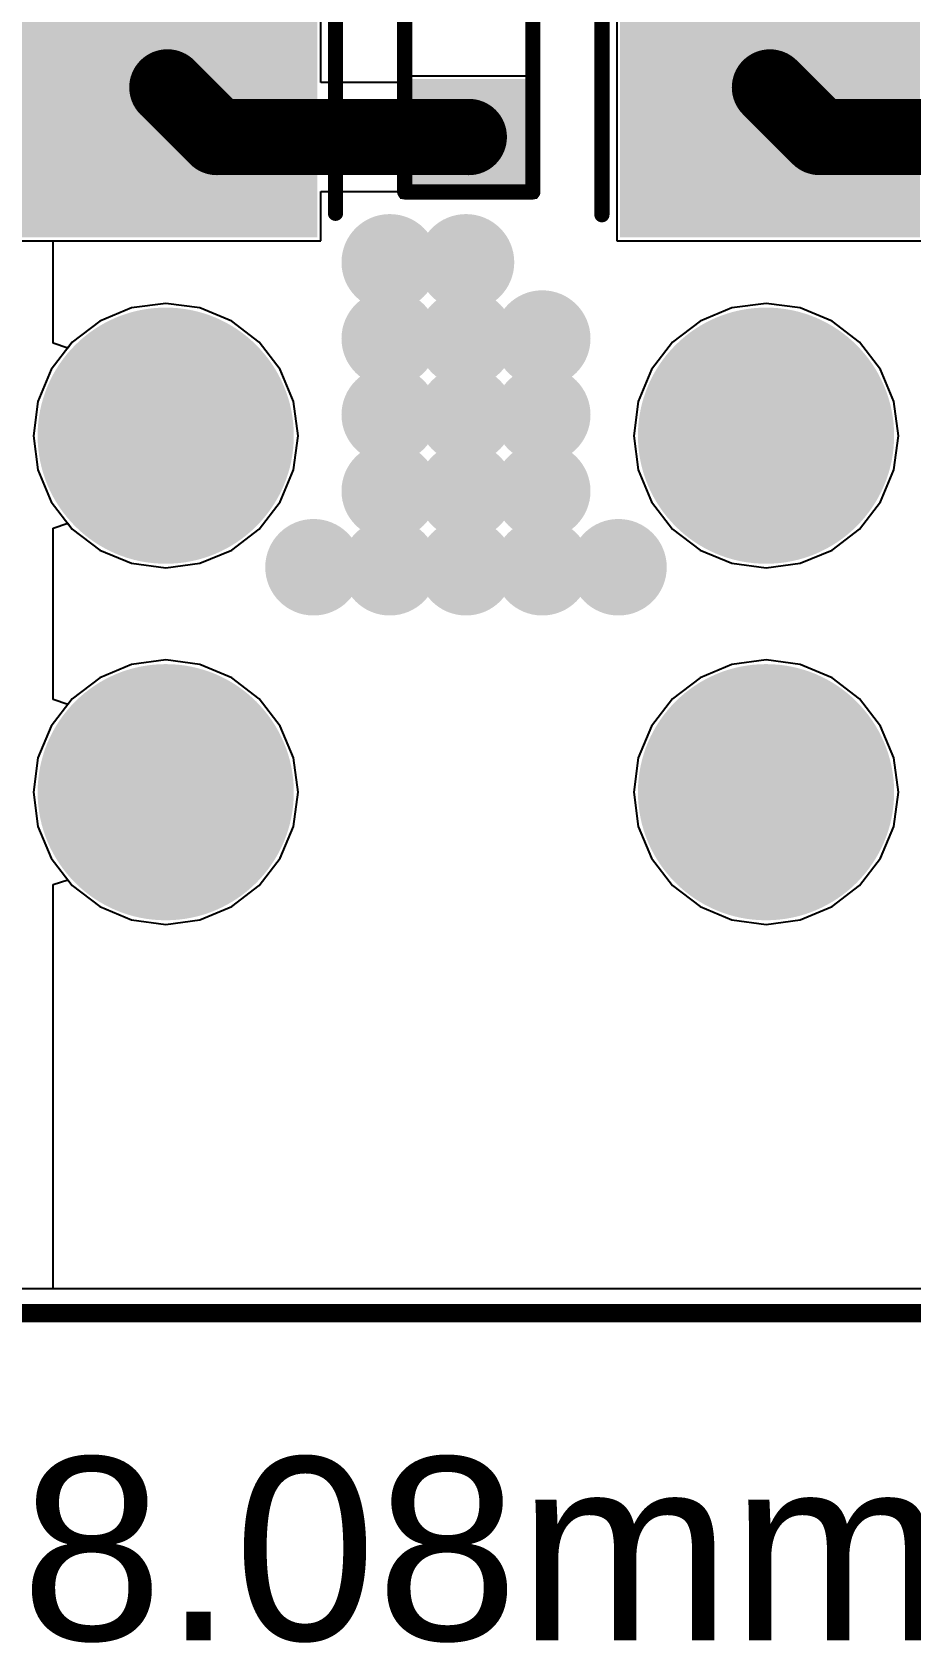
# Model space of a CAD drawing. Header units: millimetres. Extents: x -3 to 5381, y -54 to 5355.
# Drawn here: x 15.21 to 22.53, y -54.15 to -40.73 of the extents above; entities that cross this region are included whole.
import ezdxf

# ---------------------------------------------------------------- set-up
doc = ezdxf.new("R2010")
doc.units = ezdxf.units.MM
for name, color, linetype in [('BottomLayer', 5, 'Continuous'), ('BottomSolder', 6, 'Continuous'), ('Mechanical1', 6, 'Continuous'), ('Mechanical2', 216, 'Continuous'), ('MultiLayer', 9, 'Continuous'), ('PadHoleLayer', 156, 'Continuous'), ('TopLayer', 1, 'Continuous'), ('TopOverlay', 2, 'Continuous'), ('TopPaste', 8, 'Continuous'), ('TopSolder', 216, 'Continuous'), ('ViaHoleLayer', 16, 'Continuous')]:
    doc.layers.add(name, color=color, linetype=linetype)
doc.styles.add('Arial', font='arial.ttf', dxfattribs={"height": 0.2})

# ---------------------------------------------------------------- blocks, each defined once
blk = doc.blocks.new('R___0603_18')
at = {"layer": 'TopLayer'}
for points in [[(-0.381, 0.4445), (-0.381, -0.4445), (-1.143, -0.4445), (-1.143, 0.4445)], [(1.143, 0.4445), (1.143, -0.4445), (0.381, -0.4445), (0.381, 0.4445)]]:
    blk.add_hatch(color=1, dxfattribs=at).paths.add_polyline_path(points)
at = {"layer": 'TopPaste'}
for points in [[(-0.381, 0.4445), (-0.381, -0.4445), (-1.143, -0.4445), (-1.143, 0.4445)], [(1.143, 0.4445), (1.143, -0.4445), (0.381, -0.4445), (0.381, 0.4445)]]:
    blk.add_hatch(color=8, dxfattribs=at).paths.add_polyline_path(points)
at = {"layer": 'TopSolder'}
for points in [[(-0.2794, 0.5461), (-0.2794, -0.5461), (-1.2446, -0.5461), (-1.2446, 0.5461)], [(1.2446, 0.5461), (1.2446, -0.5461), (0.2794, -0.5461), (0.2794, 0.5461)]]:
    blk.add_hatch(color=216, dxfattribs=at).paths.add_polyline_path(points)
at = {"layer": 'TopOverlay', "const_width": 0.127}
for points in [[(-1.2192, 0.5334), (-1.2192, -0.5334)], [(-1.2192, 0.5334), (1.2192, 0.5334)], [(1.2192, 0.5334), (1.2192, -0.5334)], [(-1.2192, -0.5334), (1.2192, -0.5334)]]:
    blk.add_lwpolyline(points, dxfattribs=at)
at = {"layer": 'TopOverlay', "const_width": 0.0635}
for points in [[(-1.25095, 0.5334, 1), (-1.18745, 0.5334, 1)], [(-1.25095, 0.5334, 1), (-1.18745, 0.5334, 1)], [(1.18745, 0.5334, 1), (1.25095, 0.5334, 1)], [(1.18745, 0.5334, 1), (1.25095, 0.5334, 1)], [(-1.25095, -0.5334, 1), (-1.18745, -0.5334, 1)], [(-1.25095, -0.5334, 1), (-1.18745, -0.5334, 1)], [(1.18745, -0.5334, 1), (1.25095, -0.5334, 1)], [(1.18745, -0.5334, 1), (1.25095, -0.5334, 1)]]:
    blk.add_lwpolyline(points, format="xyb", close=True, dxfattribs=at)
blk = doc.blocks.new('JNJ_LTJH0102W60_9X26MIL_5500_6500K_44')
at = {"layer": 'TopLayer'}
for points in [[(-0.575, 1.15), (0.575, 1.15), (0.575, -1.15), (-0.575, -1.15)], [(1.15, 1.15), (3.15, 1.15), (3.15, -1.15), (1.15, -1.15)]]:
    blk.add_hatch(color=1, dxfattribs=at).paths.add_polyline_path(points)
at = {"layer": 'TopOverlay'}
blk.add_hatch(color=2, dxfattribs=at).paths.add_polyline_path([(-1.27, -1.422), (-0.686, -1.422), (-0.686, 1.448), (-1.27, 1.448)])
at = {"layer": 'TopPaste'}
for points in [[(-0.575, 1.15), (0.575, 1.15), (0.575, -1.15), (-0.575, -1.15)], [(1.15, 1.15), (3.15, 1.15), (3.15, -1.15), (1.15, -1.15)]]:
    blk.add_hatch(color=8, dxfattribs=at).paths.add_polyline_path(points)
at = {"layer": 'TopSolder'}
for points in [[(-0.675, 1.25), (0.675, 1.25), (0.675, -1.25), (-0.675, -1.25)], [(1.05, 1.25), (3.25, 1.25), (3.25, -1.25), (1.05, -1.25)]]:
    blk.add_hatch(color=216, dxfattribs=at).paths.add_polyline_path(points)
at = {"layer": 'TopOverlay', "const_width": 0.127}
for points in [[(3.048, 1.4), (-0.749, 1.4)], [(3.061, -1.4), (-0.749, -1.4)]]:
    blk.add_lwpolyline(points, dxfattribs=at)
at = {"layer": 'TopOverlay', "const_width": 0.0635}
for points in [[(-0.781, 1.4, 1), (-0.717, 1.4, 1)], [(3.016, 1.4, 1), (3.08, 1.4, 1)], [(-0.781, -1.4, 1), (-0.718, -1.4, 1)], [(3.029, -1.4, 1), (3.092, -1.4, 1)]]:
    blk.add_lwpolyline(points, format="xyb", close=True, dxfattribs=at)
blk = doc.blocks.new('JNJ_LTJH0102W60_9X26MIL_5500_6500K_45')
at = {"layer": 'TopLayer'}
for points in [[(-0.575, 1.15), (0.575, 1.15), (0.575, -1.15), (-0.575, -1.15)], [(1.15, 1.15), (3.15, 1.15), (3.15, -1.15), (1.15, -1.15)]]:
    blk.add_hatch(color=1, dxfattribs=at).paths.add_polyline_path(points)
at = {"layer": 'TopOverlay'}
blk.add_hatch(color=2, dxfattribs=at).paths.add_polyline_path([(-1.27, -1.422), (-0.686, -1.422), (-0.686, 1.448), (-1.27, 1.448)])
at = {"layer": 'TopPaste'}
for points in [[(-0.575, 1.15), (0.575, 1.15), (0.575, -1.15), (-0.575, -1.15)], [(1.15, 1.15), (3.15, 1.15), (3.15, -1.15), (1.15, -1.15)]]:
    blk.add_hatch(color=8, dxfattribs=at).paths.add_polyline_path(points)
at = {"layer": 'TopSolder'}
for points in [[(-0.675, 1.25), (0.675, 1.25), (0.675, -1.25), (-0.675, -1.25)], [(1.05, 1.25), (3.25, 1.25), (3.25, -1.25), (1.05, -1.25)]]:
    blk.add_hatch(color=216, dxfattribs=at).paths.add_polyline_path(points)
at = {"layer": 'TopOverlay', "const_width": 0.127}
for points in [[(3.048, 1.4), (-0.749, 1.4)], [(3.061, -1.4), (-0.749, -1.4)]]:
    blk.add_lwpolyline(points, dxfattribs=at)
at = {"layer": 'TopOverlay', "const_width": 0.0635}
for points in [[(-0.781, 1.4, 1), (-0.717, 1.4, 1)], [(3.016, 1.4, 1), (3.08, 1.4, 1)], [(-0.781, -1.4, 1), (-0.718, -1.4, 1)], [(3.029, -1.4, 1), (3.092, -1.4, 1)]]:
    blk.add_lwpolyline(points, format="xyb", close=True, dxfattribs=at)

msp = doc.modelspace()

# ---------------------------------------------------------------- hatches: boundary and pattern name
at = {"layer": 'BottomLayer'}
h = msp.add_hatch(color=5, dxfattribs=at)
edge = h.paths.add_edge_path()
edge.add_arc((18.189, -42.649), 0.3, 0, 360)
h = msp.add_hatch(color=5, dxfattribs=at)
edge = h.paths.add_edge_path()
edge.add_arc((18.824, -42.649), 0.3, 0, 360)
h = msp.add_hatch(color=5, dxfattribs=at)
edge = h.paths.add_edge_path()
edge.add_arc((18.189, -43.284), 0.3, 0, 360)
h = msp.add_hatch(color=5, dxfattribs=at)
edge = h.paths.add_edge_path()
edge.add_arc((18.824, -43.284), 0.3, 0, 360)
h = msp.add_hatch(color=5, dxfattribs=at)
edge = h.paths.add_edge_path()
edge.add_arc((19.459, -43.284), 0.3, 0, 360)
h = msp.add_hatch(color=5, dxfattribs=at)
edge = h.paths.add_edge_path()
edge.add_arc((16.323, -44.093), 0.965, 0, 360)
h = msp.add_hatch(color=5, dxfattribs=at)
edge = h.paths.add_edge_path()
edge.add_arc((21.323, -44.093), 0.965, 0, 360)
h = msp.add_hatch(color=5, dxfattribs=at)
edge = h.paths.add_edge_path()
edge.add_arc((18.189, -43.919), 0.3, 0, 360)
h = msp.add_hatch(color=5, dxfattribs=at)
edge = h.paths.add_edge_path()
edge.add_arc((18.824, -43.919), 0.3, 0, 360)
h = msp.add_hatch(color=5, dxfattribs=at)
edge = h.paths.add_edge_path()
edge.add_arc((19.459, -43.919), 0.3, 0, 360)
h = msp.add_hatch(color=5, dxfattribs=at)
edge = h.paths.add_edge_path()
edge.add_arc((18.189, -44.554), 0.3, 0, 360)
h = msp.add_hatch(color=5, dxfattribs=at)
edge = h.paths.add_edge_path()
edge.add_arc((18.824, -44.554), 0.3, 0, 360)
h = msp.add_hatch(color=5, dxfattribs=at)
edge = h.paths.add_edge_path()
edge.add_arc((19.459, -44.554), 0.3, 0, 360)
h = msp.add_hatch(color=5, dxfattribs=at)
edge = h.paths.add_edge_path()
edge.add_arc((17.554, -45.189), 0.3, 0, 360)
h = msp.add_hatch(color=5, dxfattribs=at)
edge = h.paths.add_edge_path()
edge.add_arc((18.189, -45.189), 0.3, 0, 360)
h = msp.add_hatch(color=5, dxfattribs=at)
edge = h.paths.add_edge_path()
edge.add_arc((18.824, -45.189), 0.3, 0, 360)
h = msp.add_hatch(color=5, dxfattribs=at)
edge = h.paths.add_edge_path()
edge.add_arc((19.459, -45.189), 0.3, 0, 360)
h = msp.add_hatch(color=5, dxfattribs=at)
edge = h.paths.add_edge_path()
edge.add_arc((20.094, -45.189), 0.3, 0, 360)
h = msp.add_hatch(color=5, dxfattribs=at)
edge = h.paths.add_edge_path()
edge.add_arc((16.323, -47.063), 0.965, 0, 360)
h = msp.add_hatch(color=5, dxfattribs=at)
edge = h.paths.add_edge_path()
edge.add_arc((21.323, -47.063), 0.965, 0, 360)
at = {"layer": 'BottomSolder'}
h = msp.add_hatch(color=6, dxfattribs=at)
edge = h.paths.add_edge_path()
edge.add_arc((18.189, -42.649), 0.402, 0, 360)
h = msp.add_hatch(color=6, dxfattribs=at)
edge = h.paths.add_edge_path()
edge.add_arc((18.824, -42.649), 0.402, 0, 360)
h = msp.add_hatch(color=6, dxfattribs=at)
edge = h.paths.add_edge_path()
edge.add_arc((18.189, -43.284), 0.402, 0, 360)
h = msp.add_hatch(color=6, dxfattribs=at)
edge = h.paths.add_edge_path()
edge.add_arc((18.824, -43.284), 0.402, 0, 360)
h = msp.add_hatch(color=6, dxfattribs=at)
edge = h.paths.add_edge_path()
edge.add_arc((19.459, -43.284), 0.402, 0, 360)
h = msp.add_hatch(color=6, dxfattribs=at)
edge = h.paths.add_edge_path()
edge.add_arc((16.323, -44.093), 1.067, 0, 360)
h = msp.add_hatch(color=6, dxfattribs=at)
edge = h.paths.add_edge_path()
edge.add_arc((21.323, -44.093), 1.067, 0, 360)
h = msp.add_hatch(color=6, dxfattribs=at)
edge = h.paths.add_edge_path()
edge.add_arc((18.189, -43.919), 0.402, 0, 360)
h = msp.add_hatch(color=6, dxfattribs=at)
edge = h.paths.add_edge_path()
edge.add_arc((18.824, -43.919), 0.402, 0, 360)
h = msp.add_hatch(color=6, dxfattribs=at)
edge = h.paths.add_edge_path()
edge.add_arc((19.459, -43.919), 0.402, 0, 360)
h = msp.add_hatch(color=6, dxfattribs=at)
edge = h.paths.add_edge_path()
edge.add_arc((18.189, -44.554), 0.402, 0, 360)
h = msp.add_hatch(color=6, dxfattribs=at)
edge = h.paths.add_edge_path()
edge.add_arc((18.824, -44.554), 0.402, 0, 360)
h = msp.add_hatch(color=6, dxfattribs=at)
edge = h.paths.add_edge_path()
edge.add_arc((19.459, -44.554), 0.402, 0, 360)
h = msp.add_hatch(color=6, dxfattribs=at)
edge = h.paths.add_edge_path()
edge.add_arc((17.554, -45.189), 0.402, 0, 360)
h = msp.add_hatch(color=6, dxfattribs=at)
edge = h.paths.add_edge_path()
edge.add_arc((18.189, -45.189), 0.402, 0, 360)
h = msp.add_hatch(color=6, dxfattribs=at)
edge = h.paths.add_edge_path()
edge.add_arc((18.824, -45.189), 0.402, 0, 360)
h = msp.add_hatch(color=6, dxfattribs=at)
edge = h.paths.add_edge_path()
edge.add_arc((19.459, -45.189), 0.402, 0, 360)
h = msp.add_hatch(color=6, dxfattribs=at)
edge = h.paths.add_edge_path()
edge.add_arc((20.094, -45.189), 0.402, 0, 360)
h = msp.add_hatch(color=6, dxfattribs=at)
edge = h.paths.add_edge_path()
edge.add_arc((16.323, -47.063), 1.067, 0, 360)
h = msp.add_hatch(color=6, dxfattribs=at)
edge = h.paths.add_edge_path()
edge.add_arc((21.323, -47.063), 1.067, 0, 360)
at = {"layer": 'MultiLayer'}
h = msp.add_hatch(color=9, dxfattribs=at)
edge = h.paths.add_edge_path()
edge.add_arc((16.323, -44.093), 0.965, 0, 360)
h = msp.add_hatch(color=9, dxfattribs=at)
edge = h.paths.add_edge_path()
edge.add_arc((21.323, -44.093), 0.965, 0, 360)
h = msp.add_hatch(color=9, dxfattribs=at)
edge = h.paths.add_edge_path()
edge.add_arc((16.323, -47.063), 0.965, 0, 360)
h = msp.add_hatch(color=9, dxfattribs=at)
edge = h.paths.add_edge_path()
edge.add_arc((21.323, -47.063), 0.965, 0, 360)
at = {"layer": 'PadHoleLayer'}
h = msp.add_hatch(color=156, dxfattribs=at)
edge = h.paths.add_edge_path()
edge.add_arc((16.323, -44.093), 0.965, 0, 360)
h = msp.add_hatch(color=156, dxfattribs=at)
edge = h.paths.add_edge_path()
edge.add_arc((21.323, -44.093), 0.965, 0, 360)
h = msp.add_hatch(color=156, dxfattribs=at)
edge = h.paths.add_edge_path()
edge.add_arc((16.323, -47.063), 0.965, 0, 360)
h = msp.add_hatch(color=156, dxfattribs=at)
edge = h.paths.add_edge_path()
edge.add_arc((21.323, -47.063), 0.965, 0, 360)
at = {"layer": 'TopLayer'}
h = msp.add_hatch(color=1, dxfattribs=at)
edge = h.paths.add_edge_path()
edge.add_arc((18.189, -42.649), 0.3, 0, 360)
h = msp.add_hatch(color=1, dxfattribs=at)
edge = h.paths.add_edge_path()
edge.add_arc((18.824, -42.649), 0.3, 0, 360)
h = msp.add_hatch(color=1, dxfattribs=at)
edge = h.paths.add_edge_path()
edge.add_arc((18.189, -43.284), 0.3, 0, 360)
h = msp.add_hatch(color=1, dxfattribs=at)
edge = h.paths.add_edge_path()
edge.add_arc((18.824, -43.284), 0.3, 0, 360)
h = msp.add_hatch(color=1, dxfattribs=at)
edge = h.paths.add_edge_path()
edge.add_arc((19.459, -43.284), 0.3, 0, 360)
h = msp.add_hatch(color=1, dxfattribs=at)
edge = h.paths.add_edge_path()
edge.add_arc((16.323, -44.093), 0.965, 0, 360)
h = msp.add_hatch(color=1, dxfattribs=at)
edge = h.paths.add_edge_path()
edge.add_arc((21.323, -44.093), 0.965, 0, 360)
h = msp.add_hatch(color=1, dxfattribs=at)
edge = h.paths.add_edge_path()
edge.add_arc((18.189, -43.919), 0.3, 0, 360)
h = msp.add_hatch(color=1, dxfattribs=at)
edge = h.paths.add_edge_path()
edge.add_arc((18.824, -43.919), 0.3, 0, 360)
h = msp.add_hatch(color=1, dxfattribs=at)
edge = h.paths.add_edge_path()
edge.add_arc((19.459, -43.919), 0.3, 0, 360)
h = msp.add_hatch(color=1, dxfattribs=at)
edge = h.paths.add_edge_path()
edge.add_arc((18.189, -44.554), 0.3, 0, 360)
h = msp.add_hatch(color=1, dxfattribs=at)
edge = h.paths.add_edge_path()
edge.add_arc((18.824, -44.554), 0.3, 0, 360)
h = msp.add_hatch(color=1, dxfattribs=at)
edge = h.paths.add_edge_path()
edge.add_arc((19.459, -44.554), 0.3, 0, 360)
h = msp.add_hatch(color=1, dxfattribs=at)
edge = h.paths.add_edge_path()
edge.add_arc((17.554, -45.189), 0.3, 0, 360)
h = msp.add_hatch(color=1, dxfattribs=at)
edge = h.paths.add_edge_path()
edge.add_arc((18.189, -45.189), 0.3, 0, 360)
h = msp.add_hatch(color=1, dxfattribs=at)
edge = h.paths.add_edge_path()
edge.add_arc((18.824, -45.189), 0.3, 0, 360)
h = msp.add_hatch(color=1, dxfattribs=at)
edge = h.paths.add_edge_path()
edge.add_arc((19.459, -45.189), 0.3, 0, 360)
h = msp.add_hatch(color=1, dxfattribs=at)
edge = h.paths.add_edge_path()
edge.add_arc((20.094, -45.189), 0.3, 0, 360)
h = msp.add_hatch(color=1, dxfattribs=at)
edge = h.paths.add_edge_path()
edge.add_arc((16.323, -47.063), 0.965, 0, 360)
h = msp.add_hatch(color=1, dxfattribs=at)
edge = h.paths.add_edge_path()
edge.add_arc((21.323, -47.063), 0.965, 0, 360)
at = {"layer": 'TopSolder'}
h = msp.add_hatch(color=216, dxfattribs=at)
edge = h.paths.add_edge_path()
edge.add_arc((18.189, -42.649), 0.402, 0, 360)
h = msp.add_hatch(color=216, dxfattribs=at)
edge = h.paths.add_edge_path()
edge.add_arc((18.824, -42.649), 0.402, 0, 360)
h = msp.add_hatch(color=216, dxfattribs=at)
edge = h.paths.add_edge_path()
edge.add_arc((18.189, -43.284), 0.402, 0, 360)
h = msp.add_hatch(color=216, dxfattribs=at)
edge = h.paths.add_edge_path()
edge.add_arc((18.824, -43.284), 0.402, 0, 360)
h = msp.add_hatch(color=216, dxfattribs=at)
edge = h.paths.add_edge_path()
edge.add_arc((19.459, -43.284), 0.402, 0, 360)
h = msp.add_hatch(color=216, dxfattribs=at)
edge = h.paths.add_edge_path()
edge.add_arc((16.323, -44.093), 1.067, 0, 360)
h = msp.add_hatch(color=216, dxfattribs=at)
edge = h.paths.add_edge_path()
edge.add_arc((21.323, -44.093), 1.067, 0, 360)
h = msp.add_hatch(color=216, dxfattribs=at)
edge = h.paths.add_edge_path()
edge.add_arc((18.189, -43.919), 0.402, 0, 360)
h = msp.add_hatch(color=216, dxfattribs=at)
edge = h.paths.add_edge_path()
edge.add_arc((18.824, -43.919), 0.402, 0, 360)
h = msp.add_hatch(color=216, dxfattribs=at)
edge = h.paths.add_edge_path()
edge.add_arc((19.459, -43.919), 0.402, 0, 360)
h = msp.add_hatch(color=216, dxfattribs=at)
edge = h.paths.add_edge_path()
edge.add_arc((18.189, -44.554), 0.402, 0, 360)
h = msp.add_hatch(color=216, dxfattribs=at)
edge = h.paths.add_edge_path()
edge.add_arc((18.824, -44.554), 0.402, 0, 360)
h = msp.add_hatch(color=216, dxfattribs=at)
edge = h.paths.add_edge_path()
edge.add_arc((19.459, -44.554), 0.402, 0, 360)
h = msp.add_hatch(color=216, dxfattribs=at)
edge = h.paths.add_edge_path()
edge.add_arc((17.554, -45.189), 0.402, 0, 360)
h = msp.add_hatch(color=216, dxfattribs=at)
edge = h.paths.add_edge_path()
edge.add_arc((18.189, -45.189), 0.402, 0, 360)
h = msp.add_hatch(color=216, dxfattribs=at)
edge = h.paths.add_edge_path()
edge.add_arc((18.824, -45.189), 0.402, 0, 360)
h = msp.add_hatch(color=216, dxfattribs=at)
edge = h.paths.add_edge_path()
edge.add_arc((19.459, -45.189), 0.402, 0, 360)
h = msp.add_hatch(color=216, dxfattribs=at)
edge = h.paths.add_edge_path()
edge.add_arc((20.094, -45.189), 0.402, 0, 360)
h = msp.add_hatch(color=216, dxfattribs=at)
edge = h.paths.add_edge_path()
edge.add_arc((16.323, -47.063), 1.067, 0, 360)
h = msp.add_hatch(color=216, dxfattribs=at)
edge = h.paths.add_edge_path()
edge.add_arc((21.323, -47.063), 1.067, 0, 360)
at = {"layer": 'ViaHoleLayer'}
h = msp.add_hatch(color=16, dxfattribs=at)
edge = h.paths.add_edge_path()
edge.add_arc((18.189, -42.649), 0.15, 0, 360)
h = msp.add_hatch(color=16, dxfattribs=at)
edge = h.paths.add_edge_path()
edge.add_arc((18.824, -42.649), 0.15, 0, 360)
h = msp.add_hatch(color=16, dxfattribs=at)
edge = h.paths.add_edge_path()
edge.add_arc((18.189, -43.284), 0.15, 0, 360)
h = msp.add_hatch(color=16, dxfattribs=at)
edge = h.paths.add_edge_path()
edge.add_arc((18.824, -43.284), 0.15, 0, 360)
h = msp.add_hatch(color=16, dxfattribs=at)
edge = h.paths.add_edge_path()
edge.add_arc((19.459, -43.284), 0.15, 0, 360)
h = msp.add_hatch(color=16, dxfattribs=at)
edge = h.paths.add_edge_path()
edge.add_arc((18.189, -43.919), 0.15, 0, 360)
h = msp.add_hatch(color=16, dxfattribs=at)
edge = h.paths.add_edge_path()
edge.add_arc((18.824, -43.919), 0.15, 0, 360)
h = msp.add_hatch(color=16, dxfattribs=at)
edge = h.paths.add_edge_path()
edge.add_arc((19.459, -43.919), 0.15, 0, 360)
h = msp.add_hatch(color=16, dxfattribs=at)
edge = h.paths.add_edge_path()
edge.add_arc((18.189, -44.554), 0.15, 0, 360)
h = msp.add_hatch(color=16, dxfattribs=at)
edge = h.paths.add_edge_path()
edge.add_arc((18.824, -44.554), 0.15, 0, 360)
h = msp.add_hatch(color=16, dxfattribs=at)
edge = h.paths.add_edge_path()
edge.add_arc((19.459, -44.554), 0.15, 0, 360)
h = msp.add_hatch(color=16, dxfattribs=at)
edge = h.paths.add_edge_path()
edge.add_arc((17.554, -45.189), 0.15, 0, 360)
h = msp.add_hatch(color=16, dxfattribs=at)
edge = h.paths.add_edge_path()
edge.add_arc((18.189, -45.189), 0.15, 0, 360)
h = msp.add_hatch(color=16, dxfattribs=at)
edge = h.paths.add_edge_path()
edge.add_arc((18.824, -45.189), 0.15, 0, 360)
h = msp.add_hatch(color=16, dxfattribs=at)
edge = h.paths.add_edge_path()
edge.add_arc((19.459, -45.189), 0.15, 0, 360)
h = msp.add_hatch(color=16, dxfattribs=at)
edge = h.paths.add_edge_path()
edge.add_arc((20.094, -45.189), 0.15, 0, 360)

# ---------------------------------------------------------------- linework, layer by layer
at = {"layer": 'BottomLayer'}
for p, q in [((16.038, -43.029), (15.773, -43.139)), ((16.323, -42.991), (16.038, -43.029)), ((16.608, -43.029), (16.323, -42.991)), ((16.874, -43.139), (16.608, -43.029)), ((21.038, -43.029), (20.773, -43.139)), ((21.323, -42.991), (21.038, -43.029)), ((21.608, -43.029), (21.323, -42.991)), ((21.874, -43.139), (21.608, -43.029)), ((15.773, -43.139), (15.544, -43.314)), ((17.102, -43.314), (16.874, -43.139)), ((20.773, -43.139), (20.544, -43.314)), ((22.102, -43.314), (21.874, -43.139)), ((15.544, -43.314), (15.369, -43.542)), ((17.277, -43.542), (17.102, -43.314)), ((20.544, -43.314), (20.369, -43.542)), ((22.277, -43.542), (22.102, -43.314)), ((15.369, -43.542), (15.259, -43.808)), ((17.387, -43.808), (17.277, -43.542)), ((20.369, -43.542), (20.259, -43.808)), ((22.387, -43.808), (22.277, -43.542)), ((15.259, -43.808), (15.222, -44.093)), ((17.425, -44.093), (17.387, -43.808)), ((20.259, -43.808), (20.222, -44.093)), ((22.425, -44.093), (22.387, -43.808)), ((15.222, -44.093), (15.259, -44.378)), ((17.387, -44.378), (17.425, -44.093)), ((20.222, -44.093), (20.259, -44.378)), ((22.387, -44.378), (22.425, -44.093)), ((15.259, -44.378), (15.369, -44.643)), ((17.277, -44.643), (17.387, -44.378)), ((20.259, -44.378), (20.369, -44.643)), ((22.277, -44.643), (22.387, -44.378)), ((15.369, -44.643), (15.544, -44.871)), ((17.102, -44.871), (17.277, -44.643)), ((20.369, -44.643), (20.544, -44.871)), ((22.102, -44.871), (22.277, -44.643)), ((15.544, -44.871), (15.773, -45.046)), ((16.874, -45.046), (17.102, -44.871)), ((20.544, -44.871), (20.773, -45.046)), ((21.874, -45.046), (22.102, -44.871)), ((15.773, -45.046), (16.038, -45.156)), ((16.608, -45.156), (16.874, -45.046)), ((20.773, -45.046), (21.038, -45.156)), ((21.608, -45.156), (21.874, -45.046)), ((16.038, -45.156), (16.323, -45.194)), ((16.323, -45.194), (16.608, -45.156)), ((21.038, -45.156), (21.323, -45.194)), ((21.323, -45.194), (21.608, -45.156)), ((16.038, -45.999), (15.773, -46.109)), ((16.323, -45.961), (16.038, -45.999)), ((16.608, -45.999), (16.323, -45.961)), ((16.874, -46.109), (16.608, -45.999)), ((21.038, -45.999), (20.773, -46.109)), ((21.323, -45.961), (21.038, -45.999)), ((21.608, -45.999), (21.323, -45.961)), ((21.874, -46.109), (21.608, -45.999)), ((15.773, -46.109), (15.544, -46.284)), ((17.102, -46.284), (16.874, -46.109)), ((20.773, -46.109), (20.544, -46.284)), ((22.102, -46.284), (21.874, -46.109)), ((15.544, -46.284), (15.369, -46.512)), ((17.277, -46.512), (17.102, -46.284)), ((20.544, -46.284), (20.369, -46.512)), ((22.277, -46.512), (22.102, -46.284)), ((15.369, -46.512), (15.259, -46.778)), ((17.387, -46.778), (17.277, -46.512)), ((20.369, -46.512), (20.259, -46.778)), ((22.387, -46.778), (22.277, -46.512)), ((15.259, -46.778), (15.222, -47.063)), ((17.425, -47.063), (17.387, -46.778)), ((20.259, -46.778), (20.222, -47.063)), ((22.425, -47.063), (22.387, -46.778)), ((15.222, -47.063), (15.259, -47.348)), ((17.387, -47.348), (17.425, -47.063)), ((20.222, -47.063), (20.259, -47.348)), ((22.387, -47.348), (22.425, -47.063)), ((15.259, -47.348), (15.369, -47.613)), ((17.277, -47.613), (17.387, -47.348)), ((20.259, -47.348), (20.369, -47.613)), ((22.277, -47.613), (22.387, -47.348)), ((15.369, -47.613), (15.544, -47.841)), ((17.102, -47.841), (17.277, -47.613)), ((20.369, -47.613), (20.544, -47.841)), ((22.102, -47.841), (22.277, -47.613)), ((15.544, -47.841), (15.773, -48.016)), ((16.874, -48.016), (17.102, -47.841)), ((20.544, -47.841), (20.773, -48.016)), ((21.874, -48.016), (22.102, -47.841)), ((15.773, -48.016), (16.038, -48.126)), ((16.608, -48.126), (16.874, -48.016)), ((20.773, -48.016), (21.038, -48.126)), ((21.608, -48.126), (21.874, -48.016)), ((16.038, -48.126), (16.323, -48.164)), ((16.323, -48.164), (16.608, -48.126)), ((21.038, -48.126), (21.323, -48.164)), ((21.323, -48.164), (21.608, -48.126)), ((31.344, -51.199), (7.3, -51.199))]:
    msp.add_line(p, q, dxfattribs=at)
at = {"layer": 'Mechanical2', "const_width": 0.152}
msp.add_lwpolyline([(7.3, -51.402), (31.347, -51.402)], dxfattribs=at)
at = {"layer": 'TopLayer'}
for p, q in [((17.614, -41.152), (17.614, -40.215)), ((17.614, -41.152), (17.614, -40.215)), ((20.079, -40.215), (20.079, -42.469)), ((20.079, -40.215), (20.079, -42.469)), ((18.275, -41.152), (17.614, -41.152)), ((18.275, -41.152), (17.614, -41.152)), ((19.418, -41.097), (18.275, -41.097)), ((18.275, -41.097), (18.275, -41.152)), ((19.418, -41.097), (18.275, -41.097)), ((18.275, -41.097), (18.275, -41.152)), ((19.418, -42.113), (19.418, -41.097)), ((19.418, -42.113), (19.418, -41.097)), ((17.614, -42.469), (17.614, -42.058)), ((17.614, -42.058), (18.275, -42.058)), ((17.614, -42.469), (17.614, -42.058)), ((17.614, -42.058), (18.275, -42.058)), ((18.275, -42.058), (18.275, -42.113)), ((18.275, -42.058), (18.275, -42.113)), ((18.275, -42.113), (19.418, -42.113)), ((18.275, -42.113), (19.418, -42.113)), ((15.06, -42.469), (17.614, -42.469)), ((15.386, -43.322), (15.386, -42.469)), ((15.386, -42.469), (17.614, -42.469)), ((20.079, -42.469), (22.633, -42.469)), ((20.079, -42.469), (22.633, -42.469)), ((16.038, -43.029), (15.773, -43.139)), ((16.038, -43.029), (15.773, -43.139)), ((16.323, -42.991), (16.038, -43.029)), ((16.323, -42.991), (16.038, -43.029)), ((16.608, -43.029), (16.323, -42.991)), ((16.608, -43.029), (16.323, -42.991)), ((16.874, -43.139), (16.608, -43.029)), ((16.874, -43.139), (16.608, -43.029)), ((21.038, -43.029), (20.773, -43.139)), ((21.038, -43.029), (20.773, -43.139)), ((21.323, -42.991), (21.038, -43.029)), ((21.323, -42.991), (21.038, -43.029)), ((21.608, -43.029), (21.323, -42.991)), ((21.608, -43.029), (21.323, -42.991)), ((21.874, -43.139), (21.608, -43.029)), ((21.874, -43.139), (21.608, -43.029)), ((15.773, -43.139), (15.544, -43.314)), ((15.773, -43.139), (15.544, -43.314)), ((17.102, -43.314), (16.874, -43.139)), ((17.102, -43.314), (16.874, -43.139)), ((20.773, -43.139), (20.544, -43.314)), ((20.773, -43.139), (20.544, -43.314)), ((22.102, -43.314), (21.874, -43.139)), ((22.102, -43.314), (21.874, -43.139)), ((15.544, -43.314), (15.369, -43.542)), ((15.507, -43.363), (15.386, -43.322)), ((15.544, -43.314), (15.507, -43.363)), ((17.277, -43.542), (17.102, -43.314)), ((17.277, -43.542), (17.102, -43.314)), ((20.544, -43.314), (20.369, -43.542)), ((20.544, -43.314), (20.369, -43.542)), ((22.277, -43.542), (22.102, -43.314)), ((22.277, -43.542), (22.102, -43.314)), ((15.369, -43.542), (15.259, -43.808)), ((17.387, -43.808), (17.277, -43.542)), ((17.387, -43.808), (17.277, -43.542)), ((20.369, -43.542), (20.259, -43.808)), ((20.369, -43.542), (20.259, -43.808)), ((22.387, -43.808), (22.277, -43.542)), ((22.387, -43.808), (22.277, -43.542)), ((15.259, -43.808), (15.222, -44.093)), ((17.425, -44.093), (17.387, -43.808)), ((17.425, -44.093), (17.387, -43.808)), ((20.259, -43.808), (20.222, -44.093)), ((20.259, -43.808), (20.222, -44.093)), ((22.425, -44.093), (22.387, -43.808)), ((22.425, -44.093), (22.387, -43.808)), ((15.222, -44.093), (15.259, -44.378)), ((17.387, -44.378), (17.425, -44.093)), ((17.387, -44.378), (17.425, -44.093)), ((20.222, -44.093), (20.259, -44.378)), ((20.222, -44.093), (20.259, -44.378)), ((22.387, -44.378), (22.425, -44.093)), ((22.387, -44.378), (22.425, -44.093)), ((15.259, -44.378), (15.369, -44.643)), ((17.277, -44.643), (17.387, -44.378)), ((17.277, -44.643), (17.387, -44.378)), ((20.259, -44.378), (20.369, -44.643)), ((20.259, -44.378), (20.369, -44.643)), ((22.277, -44.643), (22.387, -44.378)), ((22.277, -44.643), (22.387, -44.378)), ((15.369, -44.643), (15.544, -44.871)), ((17.102, -44.871), (17.277, -44.643)), ((17.102, -44.871), (17.277, -44.643)), ((20.369, -44.643), (20.544, -44.871)), ((20.369, -44.643), (20.544, -44.871)), ((22.102, -44.871), (22.277, -44.643)), ((22.102, -44.871), (22.277, -44.643)), ((15.386, -44.863), (15.507, -44.822)), ((15.386, -46.292), (15.386, -44.863)), ((15.507, -44.822), (15.544, -44.871)), ((15.544, -44.871), (15.773, -45.046)), ((15.544, -44.871), (15.773, -45.046)), ((16.874, -45.046), (17.102, -44.871)), ((16.874, -45.046), (17.102, -44.871)), ((20.544, -44.871), (20.773, -45.046)), ((20.544, -44.871), (20.773, -45.046)), ((21.874, -45.046), (22.102, -44.871)), ((21.874, -45.046), (22.102, -44.871)), ((15.773, -45.046), (16.038, -45.156)), ((15.773, -45.046), (16.038, -45.156)), ((16.608, -45.156), (16.874, -45.046)), ((16.608, -45.156), (16.874, -45.046)), ((20.773, -45.046), (21.038, -45.156)), ((20.773, -45.046), (21.038, -45.156)), ((21.608, -45.156), (21.874, -45.046)), ((21.608, -45.156), (21.874, -45.046)), ((16.038, -45.156), (16.323, -45.194)), ((16.038, -45.156), (16.323, -45.194)), ((16.323, -45.194), (16.608, -45.156)), ((16.323, -45.194), (16.608, -45.156)), ((21.038, -45.156), (21.323, -45.194)), ((21.038, -45.156), (21.323, -45.194)), ((21.323, -45.194), (21.608, -45.156)), ((21.323, -45.194), (21.608, -45.156)), ((16.038, -45.999), (15.773, -46.109)), ((16.038, -45.999), (15.773, -46.109)), ((16.323, -45.961), (16.038, -45.999)), ((16.323, -45.961), (16.038, -45.999)), ((16.608, -45.999), (16.323, -45.961)), ((16.608, -45.999), (16.323, -45.961)), ((16.874, -46.109), (16.608, -45.999)), ((16.874, -46.109), (16.608, -45.999)), ((21.038, -45.999), (20.773, -46.109)), ((21.038, -45.999), (20.773, -46.109)), ((21.323, -45.961), (21.038, -45.999)), ((21.323, -45.961), (21.038, -45.999)), ((21.608, -45.999), (21.323, -45.961)), ((21.608, -45.999), (21.323, -45.961)), ((21.874, -46.109), (21.608, -45.999)), ((21.874, -46.109), (21.608, -45.999)), ((15.773, -46.109), (15.544, -46.284)), ((15.773, -46.109), (15.544, -46.284)), ((17.102, -46.284), (16.874, -46.109)), ((17.102, -46.284), (16.874, -46.109)), ((20.773, -46.109), (20.544, -46.284)), ((20.773, -46.109), (20.544, -46.284)), ((22.102, -46.284), (21.874, -46.109)), ((22.102, -46.284), (21.874, -46.109)), ((15.544, -46.284), (15.369, -46.512)), ((15.544, -46.284), (15.507, -46.333)), ((17.277, -46.512), (17.102, -46.284)), ((17.277, -46.512), (17.102, -46.284)), ((20.544, -46.284), (20.369, -46.512)), ((20.544, -46.284), (20.369, -46.512)), ((22.277, -46.512), (22.102, -46.284)), ((22.277, -46.512), (22.102, -46.284)), ((15.507, -46.333), (15.386, -46.292)), ((15.369, -46.512), (15.259, -46.778)), ((17.387, -46.778), (17.277, -46.512)), ((17.387, -46.778), (17.277, -46.512)), ((20.369, -46.512), (20.259, -46.778)), ((20.369, -46.512), (20.259, -46.778)), ((22.387, -46.778), (22.277, -46.512)), ((22.387, -46.778), (22.277, -46.512)), ((15.259, -46.778), (15.222, -47.063)), ((17.425, -47.063), (17.387, -46.778)), ((17.425, -47.063), (17.387, -46.778)), ((20.259, -46.778), (20.222, -47.063)), ((20.259, -46.778), (20.222, -47.063)), ((22.425, -47.063), (22.387, -46.778)), ((22.425, -47.063), (22.387, -46.778)), ((15.222, -47.063), (15.259, -47.348)), ((17.387, -47.348), (17.425, -47.063)), ((17.387, -47.348), (17.425, -47.063)), ((20.222, -47.063), (20.259, -47.348)), ((20.222, -47.063), (20.259, -47.348)), ((22.387, -47.348), (22.425, -47.063)), ((22.387, -47.348), (22.425, -47.063)), ((15.259, -47.348), (15.369, -47.613)), ((17.277, -47.613), (17.387, -47.348)), ((17.277, -47.613), (17.387, -47.348)), ((20.259, -47.348), (20.369, -47.613)), ((20.259, -47.348), (20.369, -47.613)), ((22.277, -47.613), (22.387, -47.348)), ((22.277, -47.613), (22.387, -47.348)), ((15.369, -47.613), (15.544, -47.841)), ((17.102, -47.841), (17.277, -47.613)), ((17.102, -47.841), (17.277, -47.613)), ((20.369, -47.613), (20.544, -47.841)), ((20.369, -47.613), (20.544, -47.841)), ((22.102, -47.841), (22.277, -47.613)), ((22.102, -47.841), (22.277, -47.613)), ((15.386, -47.833), (15.507, -47.792)), ((15.386, -51.199), (15.386, -47.833)), ((15.507, -47.792), (15.544, -47.841)), ((15.544, -47.841), (15.773, -48.016)), ((15.544, -47.841), (15.773, -48.016)), ((16.874, -48.016), (17.102, -47.841)), ((16.874, -48.016), (17.102, -47.841)), ((20.544, -47.841), (20.773, -48.016)), ((20.544, -47.841), (20.773, -48.016)), ((21.874, -48.016), (22.102, -47.841)), ((21.874, -48.016), (22.102, -47.841)), ((15.773, -48.016), (16.038, -48.126)), ((15.773, -48.016), (16.038, -48.126)), ((16.608, -48.126), (16.874, -48.016)), ((16.608, -48.126), (16.874, -48.016)), ((20.773, -48.016), (21.038, -48.126)), ((20.773, -48.016), (21.038, -48.126)), ((21.608, -48.126), (21.874, -48.016)), ((21.608, -48.126), (21.874, -48.016)), ((16.038, -48.126), (16.323, -48.164)), ((16.038, -48.126), (16.323, -48.164)), ((16.323, -48.164), (16.608, -48.126)), ((16.323, -48.164), (16.608, -48.126)), ((21.038, -48.126), (21.323, -48.164)), ((21.038, -48.126), (21.323, -48.164)), ((21.323, -48.164), (21.608, -48.126)), ((21.323, -48.164), (21.608, -48.126)), ((31.344, -51.199), (7.3, -51.199)), ((30.652, -51.199), (15.386, -51.199))]:
    msp.add_line(p, q, dxfattribs=at)
at = {"layer": 'TopLayer', "const_width": 0.635}
for points in [[(16.337, -41.192), (16.75, -41.605)], [(21.356, -41.192), (21.769, -41.605)], [(16.75, -41.605), (18.847, -41.605)], [(21.769, -41.605), (23.927, -41.605)]]:
    msp.add_lwpolyline(points, dxfattribs=at)
at = {"layer": 'TopLayer', "const_width": 0.318}
for points in [[(16.178, -41.192, 1), (16.496, -41.192, 1)], [(21.197, -41.192, 1), (21.514, -41.192, 1)], [(16.591, -41.605, 1), (16.909, -41.605, 1)], [(16.591, -41.605, 1), (16.909, -41.605, 1)], [(18.688, -41.605, 1), (19.006, -41.605, 1)], [(21.61, -41.605, 1), (21.927, -41.605, 1)], [(21.61, -41.605, 1), (21.927, -41.605, 1)]]:
    msp.add_lwpolyline(points, format="xyb", close=True, dxfattribs=at)

# ---------------------------------------------------------------- block references
for name, p, rotation in [('JNJ_LTJH0102W60_9X26MIL_5500_6500K_45', (16.337, -39.192), 270), ('JNJ_LTJH0102W60_9X26MIL_5500_6500K_44', (21.356, -39.192), 270), ('R___0603_18', (18.847, -40.843), 90)]:
    msp.add_blockref(name, p, dxfattribs=dict(rotation=rotation))

# ---------------------------------------------------------------- texts
at = {"layer": 'Mechanical1', "style": 'Arial'}
msp.add_text('28.08mm', height=1.524, dxfattribs=at).set_placement((13.932, -54.127))

doc.saveas('drawing.dxf')
